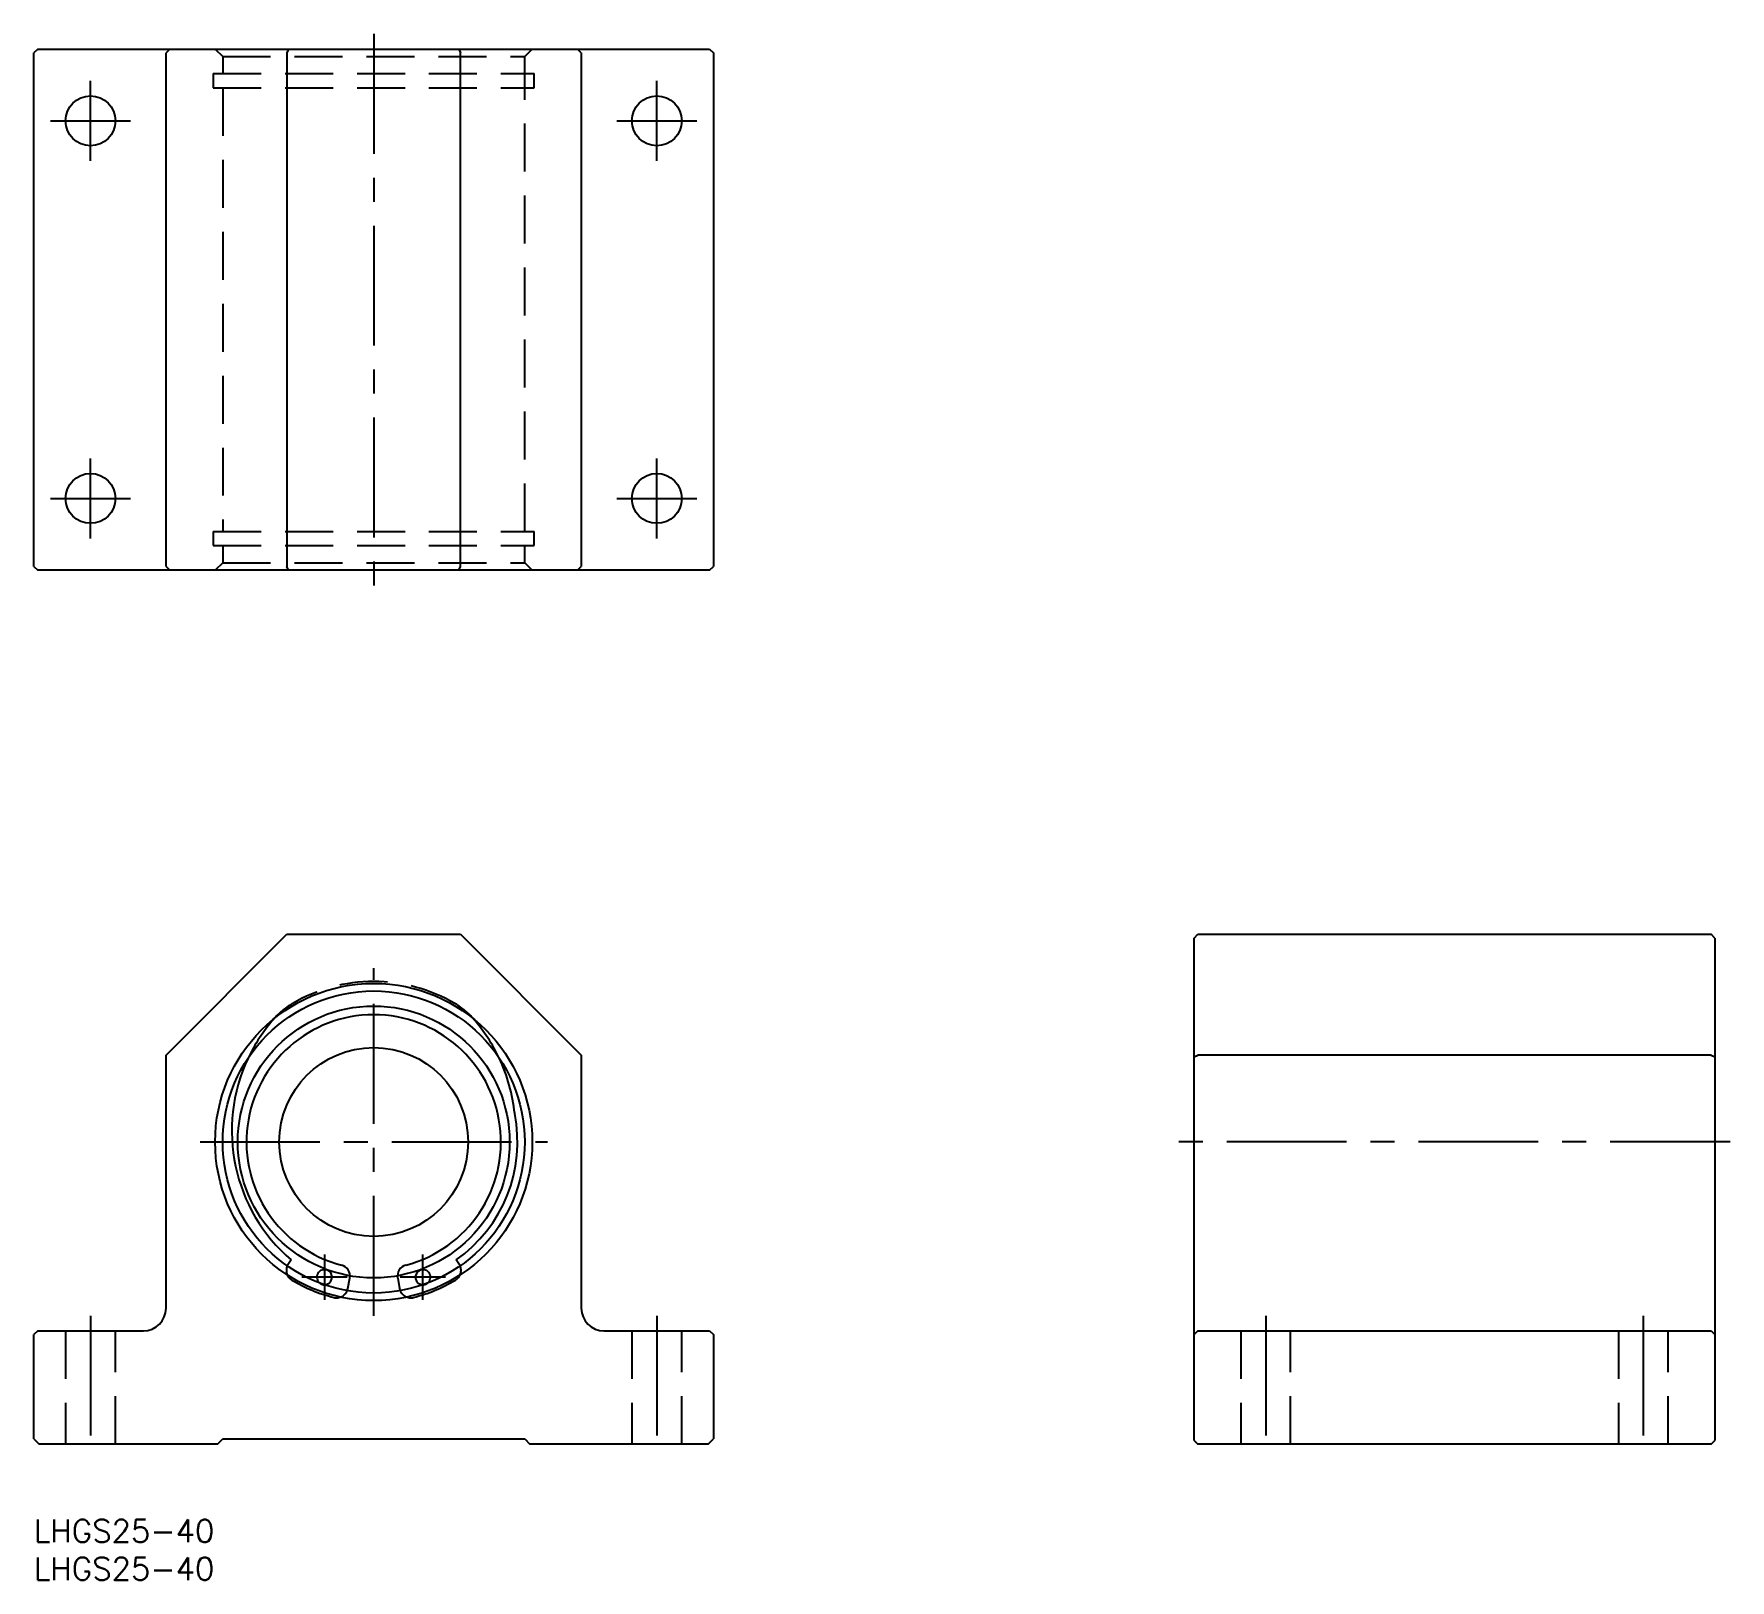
# Model space of a CAD drawing. Extents: x 0 to 225, y -8 to 197.
import ezdxf

# ---------------------------------------------------------------- set-up
doc = ezdxf.new("R2010")
doc.units = 0
doc.header["$LTSCALE"] = 0.5
doc.linetypes.add('CENTER', pattern=[50.8, 31.75, -6.35, 6.35, -6.35])
doc.linetypes.add('DASHED', pattern=[19.05, 12.7, -6.35])
for name, color, linetype in [('MSM_CENTER', 1, 'CENTER'), ('MSM_CONTINUOUS', 7, 'CONTINUOUS'), ('MSM_DASHED', 4, 'DASHED'), ('MSM_PART_NUMBER', 7, 'CONTINUOUS')]:
    doc.layers.add(name, color=color, linetype=linetype)
doc.styles.get("Standard").update_dxf_attribs({"font": 'txt.shx', "height": 3, "bigfont": 'bigfont.shx'})

# ---------------------------------------------------------------- blocks, each defined once
blk = doc.blocks.new('*U5')
at = {"layer": 'MSM_PART_NUMBER'}
blk.add_text('LHGS25-40', height=3, dxfattribs=at).set_placement((0, -3))
blk = doc.blocks.new('*U6')
at = {"layer": 'MSM_PART_NUMBER'}
blk.add_text('LHGS25-40', height=3, dxfattribs=at).set_placement((0, -8))

msp = doc.modelspace()

# ---------------------------------------------------------------- linework, layer by layer
at = {"layer": 'MSM_CENTER'}
for p, q in [((45, 196.71), (45, 123.7)), ((7.5, 179.9), (7.5, 190.5)), ((82.5, 179.9), (82.5, 190.5)), ((2.2, 185.2), (12.8, 185.2)), ((77.2, 185.2), (87.8, 185.2)), ((7.5, 129.9), (7.5, 140.5)), ((82.5, 129.9), (82.5, 140.5)), ((2.2, 135.21), (12.8, 135.21)), ((77.2, 135.21), (87.8, 135.21)), ((45, 27), (45, 73)), ((22, 50), (68, 50)), ((224.65, 50), (151.65, 50)), ((38.48, 35.1), (38.48, 29.1)), ((51.52, 29.1), (51.52, 35.1)), ((41.48, 32.1), (35.48, 32.1)), ((54.52, 32.1), (48.52, 32.1)), ((7.5, 27), (7.5, 8)), ((82.5, 27), (82.5, 8)), ((163.15, 27), (163.15, 8)), ((213.15, 27), (213.15, 8))]:
    msp.add_line(p, q, dxfattribs=at)
at = {"layer": 'MSM_CONTINUOUS'}
for p, q in [((0.5, 194.71), (0, 194.2)), ((0, 126.2), (0, 194.2)), ((0.5, 194.71), (89.5, 194.71)), ((18, 194.71), (17.5, 194.2)), ((17.5, 126.2), (17.5, 194.2)), ((33.71, 194.71), (33.5, 194.2)), ((33.5, 194.2), (33.5, 126.2)), ((56.29, 194.71), (56.5, 194.2)), ((56.5, 126.2), (56.5, 194.2)), ((72.5, 194.2), (72, 194.71)), ((72.5, 194.2), (72.5, 126.2)), ((89.5, 194.71), (90, 194.2)), ((90, 194.2), (90, 126.2)), ((0, 126.2), (0.5, 125.7)), ((17.5, 126.2), (18, 125.7)), ((33.71, 125.7), (33.5, 126.2)), ((56.29, 125.7), (56.5, 126.2)), ((72, 125.7), (72.5, 126.2)), ((89.5, 125.7), (90, 126.2)), ((89.5, 125.7), (0.5, 125.7)), ((17.5, 61.5), (33.5, 77.5)), ((33.5, 77.5), (56.5, 77.5)), ((56.5, 77.5), (72.5, 61.5)), ((153.65, 77), (154.15, 77.5)), ((153.65, 10.5), (153.65, 77)), ((154.15, 77.5), (222.15, 77.5)), ((222.65, 77), (222.15, 77.5)), ((222.65, 77), (222.65, 10.5)), ((17.5, 28), (17.5, 61.5)), ((72.5, 61.5), (72.5, 28)), ((153.65, 61.29), (154.15, 61.5)), ((222.15, 61.5), (154.15, 61.5)), ((222.15, 61.5), (222.65, 61.29)), ((34.07, 34.4), (33.7, 33.87)), ((56.3, 33.87), (55.93, 34.4)), ((41.58, 30.61), (41.82, 31.99)), ((48.18, 31.99), (48.42, 30.61)), ((0.5, 25), (0, 24.5)), ((0.5, 25), (14.5, 25)), ((75.5, 25), (89.5, 25)), ((89.5, 25), (90, 24.5)), ((154.15, 25), (153.65, 24.5)), ((154.15, 25), (222.15, 25)), ((222.15, 25), (222.65, 24.5)), ((0, 10.7), (0, 24.5)), ((90, 24.5), (90, 10.7)), ((0, 10.7), (0.7, 10)), ((24.3, 10), (0.7, 10)), ((24.3, 10), (25, 10.7)), ((25, 10.7), (65, 10.7)), ((65, 10.7), (65.7, 10)), ((89.3, 10), (65.7, 10)), ((89.3, 10), (90, 10.7)), ((153.65, 10.5), (154.15, 10)), ((222.15, 10), (154.15, 10)), ((222.15, 10), (222.65, 10.5))]:
    msp.add_line(p, q, dxfattribs=at)
for centre, radius in [((7.5, 185.2), 3.3), ((82.5, 185.2), 3.3), ((7.5, 135.21), 3.3), ((82.5, 135.21), 3.3), ((45, 50), 21), ((45, 50), 20), ((45, 50), 18), ((45, 50), 12.5)]:
    msp.add_circle(centre, radius, dxfattribs=at)
for centre, radius, start, end in [((45, 50), 16.85, 284.6888, 255.3112), ((48.71, 51.48), 22.5, 154.6426, 229.423), ((41.29, 51.48), 22.5, 5.7922, 25.3574), ((45, 50), 19.05, 305, 11.3692), ((34.93, 33.01), 1.5, 145, 156.8107), ((40.35, 32.25), 1.5, 350, 75.3112), ((49.65, 32.25), 1.5, 104.6888, 190), ((55.07, 33.01), 1.5, 23.1893, 35), ((38.48, 32.1), 1, 268.6587, 231.3413), ((51.52, 32.1), 1, 308.6587, 271.3412), ((40.1, 30.87), 1.5, 338.1893, 350), ((49.9, 30.87), 1.5, 190, 201.8107), ((14.5, 28), 3, 270, 0), ((75.5, 28), 3, 180, 270)]:
    msp.add_arc(centre, radius, start, end, dxfattribs=at)
at = {"layer": 'MSM_DASHED'}
for p, q in [((24, 194.71), (25, 193.71)), ((25, 193.71), (25, 191.46)), ((25, 193.71), (65, 193.71)), ((65, 193.71), (66, 194.71)), ((65, 130.85), (65, 193.71)), ((23.75, 191.46), (66.25, 191.46)), ((23.75, 191.46), (23.75, 189.55)), ((66.25, 189.55), (66.25, 191.46)), ((23.75, 189.55), (66.25, 189.55)), ((25, 189.55), (25, 130.85)), ((23.75, 130.85), (66.25, 130.85)), ((23.75, 130.85), (23.75, 128.96)), ((66.25, 128.96), (66.25, 130.85)), ((23.75, 128.96), (66.25, 128.96)), ((25, 128.96), (25, 126.7)), ((65, 126.7), (65, 128.96)), ((25, 126.7), (24, 125.7)), ((25, 126.7), (65, 126.7)), ((66, 125.7), (65, 126.7)), ((4.2, 25), (4.2, 10)), ((10.8, 10), (10.8, 25)), ((79.2, 25), (79.2, 10)), ((85.8, 10), (85.8, 25)), ((159.85, 25), (159.85, 10)), ((166.45, 10), (166.45, 25)), ((209.85, 25), (209.85, 10)), ((216.45, 10), (216.45, 25))]:
    msp.add_line(p, q, dxfattribs=at)
for centre, radius, start, end in [((45, 50), 21.25, 59.4004, 120.5996), ((39.27, 59.68), 10, 120.5996, 139.012), ((50.73, 59.68), 10, 40.988, 59.4004), ((48.71, 51.48), 22.5, 139.012, 154.6426), ((41.29, 51.48), 22.5, 25.3574, 40.988), ((34.93, 33.01), 1.5, 156.8107, 239.3558), ((45, 50), 21.25, 239.3558, 255.6442), ((45, 50), 21.25, 284.3558, 300.6442), ((55.07, 33.01), 1.5, 300.6442, 23.1893), ((38.48, 32.1), 1, 231.3413, 268.6587), ((40.1, 30.87), 1.5, 255.6442, 338.1893), ((49.9, 30.87), 1.5, 201.8107, 284.3558), ((51.52, 32.1), 1, 271.3413, 308.6587)]:
    msp.add_arc(centre, radius, start, end, dxfattribs=at)

# ---------------------------------------------------------------- block references
at = {"layer": 'MSM_CONTINUOUS'}
for name in ['*U5', '*U6']:
    msp.add_blockref(name, (0, 0), dxfattribs=at)

doc.saveas('drawing.dxf')
